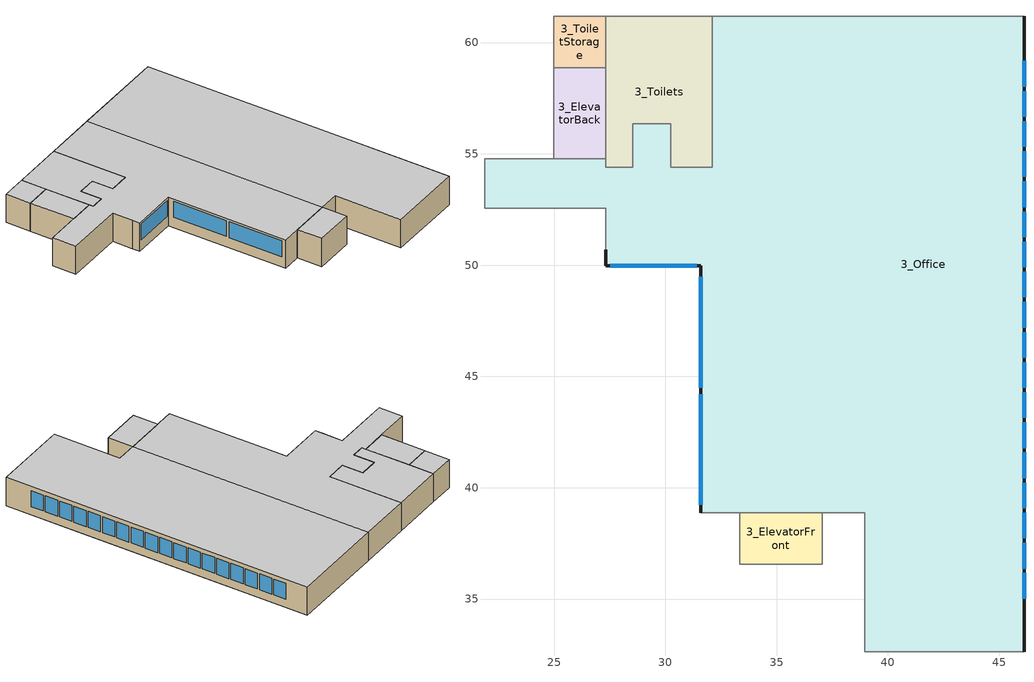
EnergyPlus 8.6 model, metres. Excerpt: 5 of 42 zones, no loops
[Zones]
3_ElevatorBack
 floor to 2_ElevatorBack (STD_CEI1): 27.32,58.87 27.32,54.77 24.99,54.77 24.99,58.87 z8.35
 wall to 1_StairsBack (STD_PAR1 Reversed): 24.99,58.87 24.99,54.77 z8.35:11.1
 wall to 3_ToiletStorage (STD_PAR1): 27.32,58.87 24.99,58.87 z8.35:11.1
 wall to 3_Toilets (STD_PAR1): 27.32,54.77 27.32,58.87 z8.35:11.1
 wall to 3_Office (STD_PAR1): 24.99,54.77 27.32,54.77 z8.35:11.1
 ceiling adiabatic (STD_CEI1): 27.32,54.77 27.32,58.87 24.99,58.87 24.99,54.77 z11.1
3_ElevatorFront
 floor to 2_ElevatorFront (STD_CEI1): 37.05,38.87 37.05,36.56 33.34,36.56 33.34,38.87 z8.35
 wall to 1_Corridor (STD_PAR1 Reversed): 37.05,36.56 37.05,38.87 z8.35:11.1
 wall adiabatic (STD_WAL2): 33.34,38.87 33.34,36.56 z8.35:11.1
 wall to 3_Office (STD_PAR1): 37.05,38.87 33.34,38.87 z8.35:11.1
 wall to 1_Corridor (STD_PAR1): 33.34,36.56 37.05,36.56 z8.35:11.1
 ceiling adiabatic (STD_CEI1): 37.05,36.56 37.05,38.87 33.34,38.87 33.34,36.56 z11.1
3_Office
 floor to 2_Meeting (STD_CEI1): 46.11,38.87 46.11,32.63 38.95,32.63 38.95,38.87 z8.35
 floor to 2_Office (STD_CEI1): 37.04,61.18 37.04,54.4 32.11,54.4 32.11,61.18 z8.35; 46.11,61.18 46.11,38.87 37.05,38.87 37.04,61.18 z8.35; 30.24,56.36 30.24,54.4 37.04,54.4 37.05,38.87 31.58,38.87 31.58,49.98 27.32,49.98 27.32,52.56 21.88,52.56 21.88,54.77 27.32,54.77 27.32,54.4 28.54,54.4 28.54,56.36 z8.35
 wall outside (STD_WAL2): 46.11,32.63 46.11,61.18 / 27.32,50.69 27.32,49.98 z8.35:11.1
 wall outside (STD_PART): 27.32,49.98 31.58,49.98 31.58,38.87 z8.35:11.1
 wall to 1_StairsBack (STD_PAR1 Reversed): 24.99,54.77 21.88,54.77 z8.35:11.1
 wall to 1_Corridor (STD_PAR1 Reversed): 37.05,38.87 38.95,38.87 38.95,32.63 z8.35:11.1
 wall to 3_Toilets (STD_PAR1 Reversed): 32.11,61.18 32.11,54.4 30.24,54.4 30.24,56.36 28.54,56.36 28.54,54.4 27.32,54.4 27.32,54.77 z8.35:11.1
 wall adiabatic (STD_PART): 38.95,32.63 46.11,32.63 / 46.11,61.18 37.04,61.18 32.11,61.18 z8.35:11.1
 wall adiabatic (STD_WAL2): 21.88,54.77 21.88,52.56 27.32,52.56 27.32,50.69 / 31.58,38.87 33.34,38.87 z8.35:11.1
 window (ExternalWiindow_71): 46.11,58.02 46.11,59.17 / 46.11,40.43 46.11,41.58 / 46.11,39.08 46.11,40.23 / 46.11,36.37 46.11,37.52 / 46.11,37.72 46.11,38.88 / 46.11,43.14 46.11,44.29 / 46.11,41.78 46.11,42.94 / 46.11,44.49 46.11,45.64 / 46.11,45.84 46.11,47 / 46.11,35.02 46.11,36.17 / 46.11,56.67 46.11,57.82 / 46.11,55.31 46.11,56.47 / 46.11,52.61 46.11,53.76 / 46.11,53.96 46.11,55.11 / 46.11,48.55 46.11,49.7 / 46.11,47.2 46.11,48.35 / 46.11,49.9 46.11,51.05 / 46.11,51.25 46.11,52.41 z9.16:10.7; 27.53,49.98 31.41,49.98 / 31.58,44.21 31.58,39.23 / 31.58,49.48 31.58,44.5 z9.35:10.9
 ceiling adiabatic (STD_CEI1): 46.11,32.63 46.11,61.18 37.04,61.18 37.05,38.87 38.95,38.87 38.95,32.63 z11.1; 37.05,38.87 37.04,61.18 32.11,61.18 32.11,54.4 30.24,54.4 30.24,56.36 28.54,56.36 28.54,54.4 27.32,54.4 27.32,54.77 21.88,54.77 21.88,52.56 27.32,52.56 27.32,49.98 31.58,49.98 31.58,38.87 z11.1
3_Toilets
 floor to 2_Toilets (STD_CEI1): 32.11,61.18 32.11,54.4 30.24,54.4 30.24,56.36 28.54,56.36 28.54,54.4 27.32,54.4 27.32,61.18 z8.35
 wall to 3_ToiletStorage (STD_PAR1 Reversed): 27.32,61.18 27.32,58.87 z8.35:11.1
 wall adiabatic (STD_PART): 32.11,61.18 27.32,61.18 z8.35:11.1
 ceiling adiabatic (STD_CEI1): 32.11,54.4 32.11,61.18 27.32,61.18 27.32,54.4 28.54,54.4 28.54,56.36 30.24,56.36 30.24,54.4 z11.1
3_ToiletStorage
 floor to 2_ToiletStorage (STD_CEI1): 27.32,61.18 27.32,58.87 24.99,58.87 24.99,61.18 z8.35
 wall to 1_StairsBack (STD_PAR1 Reversed): 24.99,61.18 24.99,58.87 z8.35:11.1
 wall adiabatic (STD_PART): 27.32,61.18 24.99,61.18 z8.35:11.1
 ceiling adiabatic (STD_CEI1): 27.32,58.87 27.32,61.18 24.99,61.18 24.99,58.87 z11.1
[Building]
71: North Axis {deg}=340
[Site:Location]
LONDON/GATWICK: Latitude {deg}=51.15; Longitude {deg}=-0.18; Time Zone {hr}=0; Elevation {m}=62
[SizingPeriod:DesignDay] Day of Month=21; Dry-Bulb Temperature Range Modifier Type=DefaultMultipliers; Humidity Condition Type=Wetbulb; Barometric Pressure {Pa}=100582; Rain Indicator=No; Snow Indicator=No; Daylight Saving Time Indicator=No
Name | Month | Day Type | Maximum Dry-Bulb Temperature {C} | Daily Dry-Bulb Temperature Range {deltaC} | Wetbulb or DewPoint at Maximum Dry-Bulb {C} | Wind Speed {m/s} | Wind Direction {deg} | Solar Model Indicator | ASHRAE Clear Sky Optical Depth for Beam Irradiance (taub) | ASHRAE Clear Sky Optical Depth for Diffuse Irradiance (taud) | Sky Clearness
LONDON/GATWICK Ann Clg .4% Condns DB=>MWB | 7 | SummerDesignDay | 27.2 | 9.7 | 18.7 | 3.5 | 90 | ASHRAETau | 0.455 | 1.974
LONDON/GATWICK Ann Htg 99.6% Condns DB | 2 | WinterDesignDay | -4.6 | 0 | -4.6 | 1.5 | 80 | ASHRAEClearSky |  |  | 0
[Material] Roughness=Smooth; Thermal Absorptance=0.9; Solar Absorptance=0.7; Visible Absorptance=0.7
Name | Thickness {m} | Conductivity {W/m-K} | Density {kg/m3} | Specific Heat {J/kg-K}
BRI-0.105 | 0.105 | 0.62 | 1700 | 800
CCD1-0.2 | 0.2 | 1.4 | 2100 | 840
STD_US2-0.0125; STD_US3-0.0125 | 0.0125 | 0.21 | 700 | 1000
STD_US21-0.013; STD_US31-0.013 | 0.013 | 0.16 | 600 | 1000
USBF0000-0.09 | 0.09 | 1.5 | 2083 | 921
USCB0002-0.09 | 0.09 | 1.5 | 2234 | 837
USGP0000-0.0191 | 0.0191 | 0.15 | 801 | 837
[WindowMaterial:Gas]
ArgonCavity_glass_R_0.32: Gas Type=Argon; Thickness {m}=0.012
[WindowMaterial:Glazing]
Pilkington_6mm: Optical Data Type=SpectralAverage; Thickness {m}=0.006; Solar Transmittance at Normal Incidence=0.69; Front Side Solar Reflectance at Normal Incidence=0.09; Back Side Solar Reflectance at Normal Incidence=0.09; Visible Transmittance at Normal Incidence=0.71; Infrared Transmittance at Normal Incidence=0; Front Side Infrared Hemispherical Emissivity=0.9; Back Side Infrared Hemispherical Emissivity=0.9; Conductivity {W/m-K}=1.06; Dirt Correction Factor for Solar and Visible Transmittance=1; Solar Diffusing=No
[WindowMaterial:Shade]
ExternalWindow_ShadeRoller: Solar Transmittance=0.4; Solar Reflectance=0.5; Visible Transmittance=0.4; Visible Reflectance=0.5; Infrared Hemispherical Emissivity=0.9; Infrared Transmittance=0; Thickness {m}=0.005; Conductivity {W/m-K}=0.1; Shade to Glass Distance {m}=0.05; Top Opening Multiplier=0; Bottom Opening Multiplier=0; Left-Side Opening Multiplier=0; Right-Side Opening Multiplier=0; Airflow Permeability=0
[WindowProperty:ShadingControl]
Shading Control 1: Shading Type=InteriorShade; Construction with Shading=ExternalWiindow_71_shading; Shading Control Type=OnIfHighSolarOnWindow; Setpoint {BasedOnField A4}=250; Shading Control Is Scheduled=No; Glare Control Is Active=No
[Construction]
ExternalWiindow_71: Pilkington_6mm, ArgonCavity_glass_R_0.32, Pilkington_6mm
ExternalWiindow_71_shading: Pilkington_6mm, ArgonCavity_glass_R_0.32, Pilkington_6mm, ExternalWindow_ShadeRoller
STD_CEI1: CCD1-0.2
STD_PAR1: STD_US21-0.013, BRI-0.105, STD_US31-0.013
STD_PAR1 Reversed: STD_US31-0.013, BRI-0.105, STD_US21-0.013
STD_PART: STD_US2-0.0125, STD_US3-0.0125
STD_WAL2: USBF0000-0.09, USCB0002-0.09, USGP0000-0.0191
[Zone]
Name | Part of Total Floor Area
3_ElevatorBack; 3_ElevatorFront; 3_Toilets; 3_ToiletStorage
3_Office | Yes
[InternalMass]
Merged surface-309 - surface-309 Reversed: Construction=STD_PAR1; Zone=3_Office; Surface Area {m2}=61.348
[ZoneVentilation:DesignFlowRate]
Natural Ventilation 4: Zone or ZoneList=3_Office; Schedule=Office_OccSched; Design Flow Rate Calculation Method=Flow/Person; Design Flow Rate {m3/s}=0; Flow Rate per Zone Floor Area {m3/s-m2}=0; Flow Rate per Person {m3/s-person}=0.008; Air Changes per Hour {1/hr}=5; Ventilation Type=Natural; Fan Pressure Rise {Pa}=0; Fan Total Efficiency=1; Constant Term Coefficient=0.606; Temperature Term Coefficient=0.03636; Velocity Term Coefficient=0.1177; Velocity Squared Term Coefficient=0; Minimum Indoor Temperature {C}=18; Minimum Indoor Temperature Schedule=MinIndoorTemp_Sched; Maximum Indoor Temperature {C}=100; Delta Temperature {deltaC}=1; Delta Temperature Schedule=DeltaTemp_Sched; Minimum Outdoor Temperature {C}=-100; Minimum Outdoor Temperature Schedule=MinOutdoorTemp_Sched; Maximum Outdoor Temperature {C}=100; Maximum Outdoor Temperature Schedule=MaxOutdoorTemp_Sched; Maximum Wind Speed {m/s}=40
[AvailabilityManager:Scheduled]
Name | Schedule
AirLoop_AHU Availability Manager | AHU_SupplyAirSched
OA System Availability Manager | Always On Discrete
[Schedule:Day:Interval]
Schedule Day 188: No, 07:00, 0, 19:00, 1, 24:00, 0
Schedule Day 61: No, 07:00, 0, 08:00, 0.25, 09:00, 0.5, 17:00, 1, 18:00, 0.5, 19:00, 0.25, 24:00, 0
Deck Temperature Default 2: No, 24:00, -2
Deck Temperature Default 3: No, 24:00, 23
Deck Temperature Default 4: No, 24:00, 30
Deck Temperature Default 5: No, 24:00, 18
Deck Temperature Summer Design Day 2; Deck Temperature Summer Design Day 3; Deck Temperature Summer Design Day 4; Deck Temperature Summer Design Day 5; Deck Temperature Winter Design Day 2; Deck Temperature Winter Design Day 3; Deck Temperature Winter Design Day 4; Deck Temperature Winter Design Day 5: No, 24:00, 12.8
[Schedule:Week:Daily]
Schedule:Week:Daily {931e8c10-5023-4caa-a942-be9db2bbe795}: Schedule Day 188, Schedule Day 188, Schedule Day 188, Schedule Day 188, Schedule Day 188, Schedule Day 188, Schedule Day 188, Schedule Day 188, Schedule Day 188, Schedule Day 188, Schedule Day 188, Schedule Day 188
Schedule:Week:Daily {2910e648-fb75-4ff4-996f-2c3aa2e41e1f}: Schedule Day 61, Schedule Day 61, Schedule Day 61, Schedule Day 61, Schedule Day 61, Schedule Day 61, Schedule Day 61, Schedule Day 61, Schedule Day 61, Schedule Day 61, Schedule Day 61, Schedule Day 61
Schedule:Week:Daily {cf636015-d664-4eb9-a1d1-b54d5c30c4a8}: Deck Temperature Default 2, Deck Temperature Default 2, Deck Temperature Default 2, Deck Temperature Default 2, Deck Temperature Default 2, Deck Temperature Default 2, Deck Temperature Default 2, Deck Temperature Default 2, Deck Temperature Summer Design Day 2, Deck Temperature Winter Design Day 2, Deck Temperature Default 2, Deck Temperature Default 2
Schedule:Week:Daily {48ec0b71-8796-4389-96e5-6906eaa2c7fe}: Deck Temperature Default 4, Deck Temperature Default 4, Deck Temperature Default 4, Deck Temperature Default 4, Deck Temperature Default 4, Deck Temperature Default 4, Deck Temperature Default 4, Deck Temperature Default 4, Deck Temperature Summer Design Day 4, Deck Temperature Winter Design Day 4, Deck Temperature Default 4, Deck Temperature Default 4
Schedule:Week:Daily {0dfef1de-eefc-4b7b-a8dc-b41f2aec34fd}: Deck Temperature Default 3, Deck Temperature Default 3, Deck Temperature Default 3, Deck Temperature Default 3, Deck Temperature Default 3, Deck Temperature Default 3, Deck Temperature Default 3, Deck Temperature Default 3, Deck Temperature Summer Design Day 3, Deck Temperature Winter Design Day 3, Deck Temperature Default 3, Deck Temperature Default 3
Schedule:Week:Daily {72f7acc5-90fb-49f3-a7ce-814fd46b61c0}: Deck Temperature Default 5, Deck Temperature Default 5, Deck Temperature Default 5, Deck Temperature Default 5, Deck Temperature Default 5, Deck Temperature Default 5, Deck Temperature Default 5, Deck Temperature Default 5, Deck Temperature Summer Design Day 5, Deck Temperature Winter Design Day 5, Deck Temperature Default 5, Deck Temperature Default 5
[Schedule:Year]
AHU_SupplyAirSched: Schedule:Week:Daily {931e8c10-5023-4caa-a942-be9db2bbe795}, 1, 1, 12, 31
Office_OccSched: Schedule:Week:Daily {2910e648-fb75-4ff4-996f-2c3aa2e41e1f}, 1, 1, 12, 31
DeltaTemp_Sched: Schedule:Week:Daily {cf636015-d664-4eb9-a1d1-b54d5c30c4a8}, 1, 1, 12, 31
MaxOutdoorTemp_Sched: Schedule:Week:Daily {48ec0b71-8796-4389-96e5-6906eaa2c7fe}, 1, 1, 12, 31
MinIndoorTemp_Sched: Schedule:Week:Daily {0dfef1de-eefc-4b7b-a8dc-b41f2aec34fd}, 1, 1, 12, 31
MinOutdoorTemp_Sched: Schedule:Week:Daily {72f7acc5-90fb-49f3-a7ce-814fd46b61c0}, 1, 1, 12, 31
[Schedule:Constant]
Always On Discrete: Hourly Value=1
